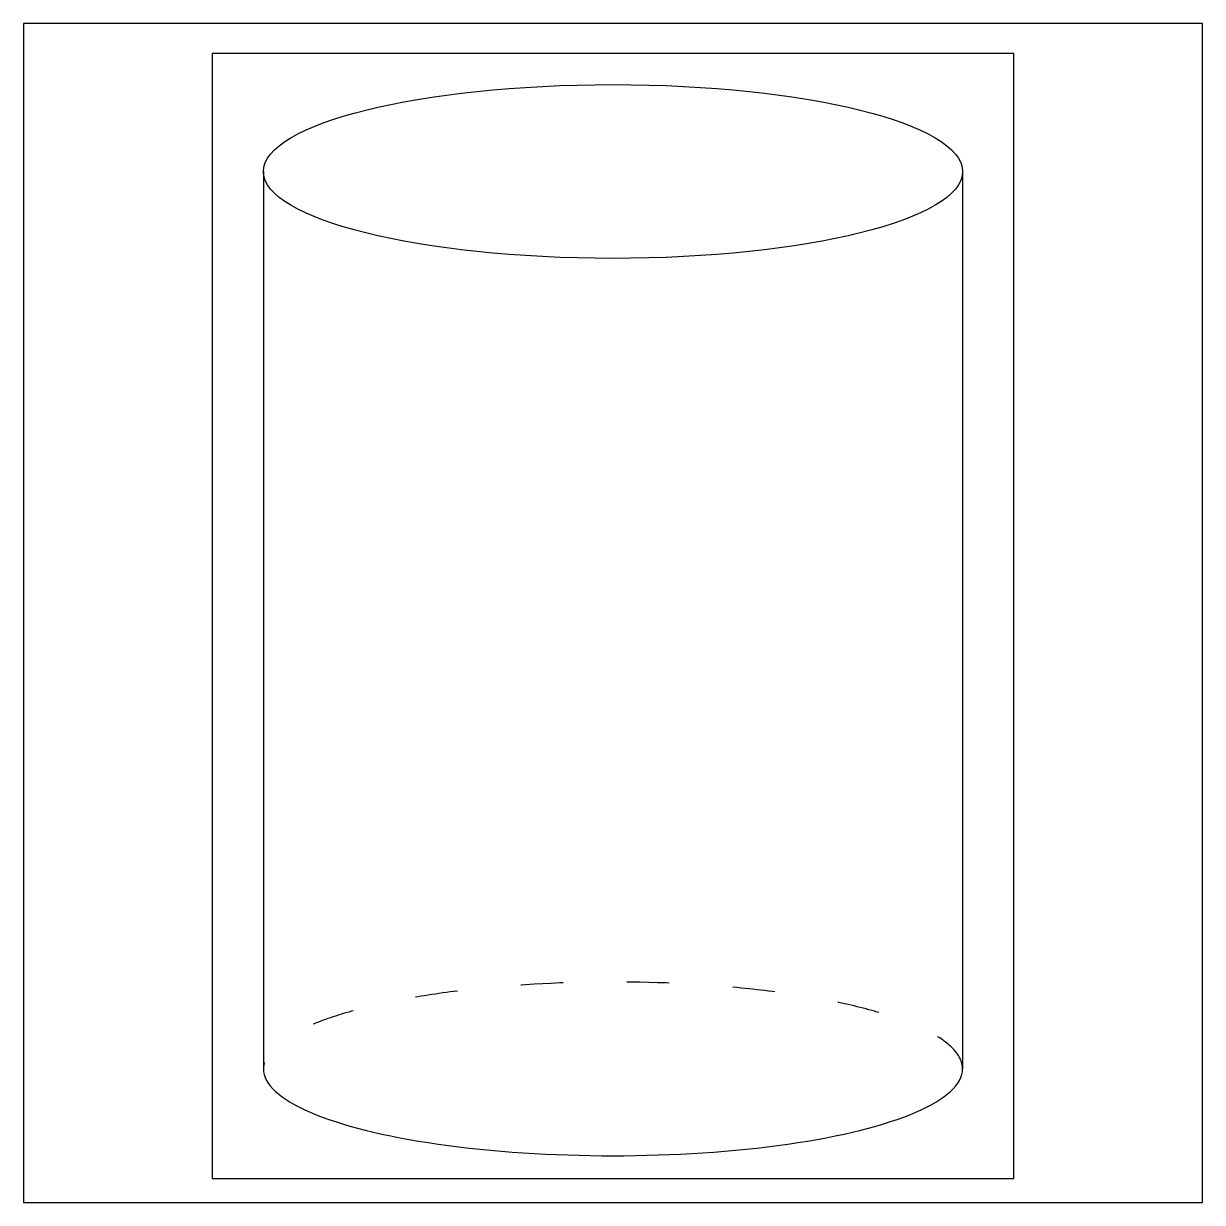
# Model space of a CAD drawing. Header units: millimetres. Extents: x 0 to 1000, y 0 to 1000.
import ezdxf

# ---------------------------------------------------------------- set-up
doc = ezdxf.new("R2010")
doc.units = ezdxf.units.MM
doc.linetypes.add('ACAD_ISO03W100', pattern=[30, 12, -18])
doc.layers.get('0').update_dxf_attribs({"color": 2})
doc.layers.add('1', color=1, linetype='Continuous')
doc.layers.add('3', color=7, linetype='Continuous')

msp = doc.modelspace()

# ---------------------------------------------------------------- linework, layer by layer
at = {"color": 2}
msp.add_lwpolyline([(0, 0), (1000, 0), (1000, 1000), (0, 1000)], close=True, dxfattribs=at)
at = {"layer": '1', "color": 1}
for p, q in [((839.9, 974.7), (160.1, 974.7)), ((160.1, 974.7), (160.1, 20.2)), ((839.9, 20.2), (839.9, 974.7)), ((160.1, 20.2), (839.9, 20.2))]:
    msp.add_line(p, q, dxfattribs=at)
at = {"layer": '3'}
for p, q in [((203.5, 874.5), (203.5, 113.3)), ((796.5, 874.5), (796.5, 113.3))]:
    msp.add_line(p, q, dxfattribs=at)
msp.add_ellipse((500, 874.5), major_axis=(296.5, 0), ratio=0.24851, dxfattribs=at)
at = {"layer": '3', "linetype": 'ACAD_ISO03W100', "ltscale": 3}
msp.add_ellipse((500, 113.3), major_axis=(296.5, 0), ratio=0.24851, start_param=0, end_param=3.14159, dxfattribs=at)
at = {"layer": '3'}
msp.add_ellipse((500, 113.3), major_axis=(296.5, 0), ratio=0.24851, start_param=3.14159, end_param=6.28319, dxfattribs=at)

doc.saveas('drawing.dxf')
